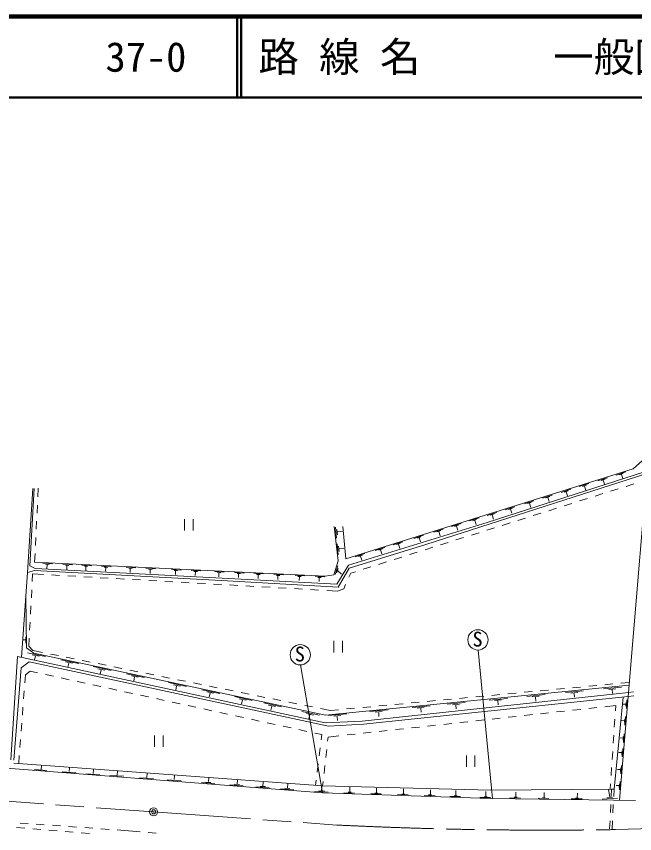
# Model space of a CAD drawing. Units: millimetres at full size, sheet at 1:1000; details may follow other scales. Extents: x 40000 to 680000, y 20000 to 380000.
# Drawn here: x 150522 to 226790, y 279182 to 380000 of the extents above; entities that cross this region are included whole.
import ezdxf
from ezdxf.enums import TextEntityAlignment as Align

# ---------------------------------------------------------------- set-up
doc = ezdxf.new("R2010")
doc.units = ezdxf.units.MM
doc.header["$LTSCALE"] = 1000
doc.header["$PDMODE"] = 32
doc.header["$PDSIZE"] = 500
doc.linetypes.add('CHAIN', pattern=[18.5, 12, -1.5, 3.5, -1.5])
for name, color, linetype, lineweight in [('M-BGD', 7, 'Continuous', 13), ('M-BMK', 2, 'CHAIN', 13), ('M-BMK-SRVR', 3, 'Continuous', 13), ('M-TTL', 2, 'Continuous', 140), ('M-TTL-LINE', 7, 'Continuous', 50)]:
    doc.layers.add(name, color=color, linetype=linetype, lineweight=lineweight)
doc.layers.add('M-TTL-TXT', color=7, linetype='Continuous')
doc.styles.add('ＭＳ ゴシック', font='')
doc.styles.get('ＭＳ ゴシック').set_extended_font_data('MS Gothic')

msp = doc.modelspace()

# ---------------------------------------------------------------- linework, layer by layer
at = {"layer": 'M-BGD'}
for p, q in [((227751, 325211), (226620, 324181)), ((226620, 324181), (191164, 313087)), ((208600, 317580), (228016, 323817)), ((224520, 323415), (225709, 323796)), ((228276, 323606), (201053, 314849)), ((222269, 322710), (223459, 323092)), ((222668, 322742), (223143, 322901)), ((222918, 322787), (223074, 322277)), ((224917, 283299), (228276, 323606)), ((224919, 323446), (225394, 323605)), ((225168, 323491), (225324, 322981)), ((151897, 311403), (152573, 321777)), ((152737, 321762), (152170, 312221)), ((153172, 320719), (153225, 321783)), ((217709, 321283), (218899, 321665)), ((219960, 321988), (221149, 322369)), ((220359, 322019), (220834, 322178)), ((220608, 322064), (220764, 321554)), ((224773, 321722), (223819, 321422)), ((226680, 322324), (225726, 322023)), ((215435, 320572), (216624, 320953)), ((215833, 320603), (216308, 320762)), ((216083, 320648), (216239, 320138)), ((218108, 321315), (218583, 321474)), ((218358, 321360), (218514, 320850)), ((222865, 321121), (221911, 320820)), ((153074, 318721), (153123, 319720)), ((213184, 319868), (214373, 320249)), ((213583, 319899), (214058, 320058)), ((213833, 319944), (213989, 319434)), ((219050, 319918), (218097, 319617)), ((220958, 320519), (220004, 320218)), ((208584, 318428), (209773, 318809)), ((208983, 318459), (209458, 318619)), ((210835, 319132), (212024, 319514)), ((211233, 319164), (211708, 319323)), ((211483, 319209), (211639, 318699)), ((215236, 318715), (214282, 318414)), ((217143, 319316), (216189, 319015)), ((152975, 316724), (153025, 317723)), ((171280, 317987), (171280, 316587)), ((172330, 316587), (172330, 317987)), ((191476, 312305), (208600, 317580)), ((206425, 317753), (207615, 318134)), ((206824, 317784), (207299, 317943)), ((207074, 317829), (207230, 317319)), ((209232, 318504), (209388, 317995)), ((213328, 318113), (212375, 317812)), ((189742, 317072), (190216, 312824)), ((189898, 316981), (190028, 315639)), ((190068, 316712), (190126, 316036)), ((191164, 313087), (190778, 317089)), ((202002, 316368), (203191, 316750)), ((204186, 317052), (205375, 317433)), ((204584, 317083), (205059, 317242)), ((204834, 317128), (204990, 316618)), ((209513, 316910), (208560, 316609)), ((211421, 317511), (210467, 317211)), ((152877, 314726), (152926, 315725)), ((190161, 316424), (190702, 316473)), ((199555, 315603), (200744, 315984)), ((199953, 315634), (200428, 315793)), ((200203, 315679), (200359, 315169)), ((202400, 316400), (202875, 316559)), ((202650, 316445), (202806, 315935)), ((205699, 315707), (204745, 315406)), ((207606, 316308), (206652, 316007)), ((190100, 314912), (190230, 313571)), ((190270, 314644), (190329, 313968)), ((201053, 314849), (191590, 311944)), ((197021, 314810), (198211, 315191)), ((197420, 314841), (197895, 315001)), ((197670, 314886), (197826, 314377)), ((203791, 315105), (202838, 314804)), ((152775, 312664), (152827, 313728)), ((190364, 314356), (190905, 314404)), ((192326, 313341), (193516, 313722)), ((194796, 314114), (195985, 314495)), ((195194, 314145), (195669, 314304)), ((195444, 314190), (195600, 313680)), ((199977, 313902), (199023, 313601)), ((201884, 314504), (200930, 314203)), ((188619, 310946), (152775, 312664)), ((190216, 312824), (189672, 311104)), ((192725, 313372), (193200, 313532)), ((192975, 313417), (193131, 312907)), ((196162, 312699), (195208, 312398)), ((198069, 313300), (197115, 313000)), ((152778, 311653), (151897, 311403)), ((152170, 312221), (152841, 311902)), ((176572, 310359), (152778, 311653)), ((152841, 311902), (164114, 311321)), ((153795, 312516), (154984, 312460)), ((154121, 312405), (154551, 312391)), ((154308, 312360), (154290, 311892)), ((156241, 312399), (157430, 312343)), ((156567, 312288), (156997, 312274)), ((156754, 312243), (156737, 311775)), ((158589, 312286), (159779, 312231)), ((158915, 312175), (159345, 312161)), ((159103, 312130), (159085, 311662)), ((161036, 312169), (162225, 312113)), ((161362, 312058), (161792, 312044)), ((161549, 312013), (161532, 311545)), ((164068, 312024), (165257, 311968)), ((164393, 311913), (164823, 311899)), ((164581, 311868), (164563, 311399)), ((166514, 311906), (167703, 311851)), ((166840, 311795), (167270, 311781)), ((167027, 311750), (167010, 311282)), ((169654, 311756), (170843, 311700)), ((169980, 311645), (170410, 311631)), ((170167, 311600), (170150, 311132)), ((172101, 311639), (173290, 311583)), ((172427, 311528), (172856, 311514)), ((190176, 312208), (189833, 311168)), ((190202, 311870), (190030, 311339)), ((190044, 309973), (191476, 312305)), ((190176, 311610), (190618, 311178)), ((191590, 311944), (190200, 309581)), ((194254, 312097), (193301, 311796)), ((151897, 311403), (151168, 300917)), ((152532, 311227), (152480, 310267)), ((153866, 311151), (152532, 311227)), ((155863, 311039), (154865, 311095)), ((157860, 310926), (156861, 310982)), ((159857, 310813), (158858, 310870)), ((161853, 310700), (160855, 310757)), ((163850, 310588), (162852, 310644)), ((164114, 311321), (190044, 309973)), ((165847, 310475), (164849, 310531)), ((172614, 311483), (172596, 311014)), ((174985, 311500), (176175, 311445)), ((175311, 311389), (175741, 311375)), ((175498, 311344), (175481, 310876)), ((177432, 311383), (178621, 311328)), ((177758, 311272), (178188, 311258)), ((177945, 311227), (177928, 310759)), ((179835, 311268), (181024, 311212)), ((180161, 311157), (180591, 311143)), ((180348, 311112), (180331, 310644)), ((182282, 311151), (183471, 311095)), ((182608, 311040), (183038, 311026)), ((182795, 310995), (182778, 310526)), ((184919, 311024), (186108, 310969)), ((185245, 310913), (185675, 310899)), ((185432, 310868), (185415, 310400)), ((187365, 310907), (188555, 310851)), ((187691, 310796), (188121, 310782)), ((187879, 310751), (187861, 310283)), ((189672, 311104), (188619, 310946)), ((191772, 311314), (191544, 310810)), ((192347, 311496), (191772, 311314)), ((167844, 310362), (166846, 310418)), ((169841, 310249), (168842, 310306)), ((171838, 310136), (170839, 310193)), ((173834, 310024), (172836, 310080)), ((175831, 309911), (174833, 309967)), ((190200, 309581), (176572, 310359)), ((177828, 309798), (176830, 309855)), ((179825, 309685), (178826, 309742)), ((181822, 309573), (180823, 309629)), ((183818, 309460), (182820, 309516)), ((191133, 309899), (190906, 309395)), ((151696, 308515), (151766, 302093)), ((152426, 309268), (152372, 308270)), ((185815, 309347), (184817, 309403)), ((187812, 309234), (186814, 309291)), ((190145, 309103), (188811, 309178)), ((190906, 309395), (190145, 309103)), ((152318, 307271), (152264, 306273)), ((152209, 305274), (152155, 304276)), ((151675, 303467), (151695, 302690)), ((151626, 303092), (151376, 303085)), ((152101, 303277), (152049, 302317)), ((189697, 302947), (189697, 301547)), ((190747, 301547), (190747, 302947)), ((151766, 302093), (152661, 301459)), ((151896, 301506), (154098, 301034)), ((152049, 302317), (152564, 301779)), ((152564, 301779), (153747, 301540)), ((152661, 301459), (188645, 293812)), ((207489, 301834), (209250, 283519)), ((150654, 301028), (149842, 288294)), ((188601, 292869), (150654, 301028)), ((152489, 301242), (153339, 301066)), ((152893, 301087), (152775, 300611)), ((154727, 301342), (155707, 301144)), ((156012, 300632), (158214, 300159)), ((156687, 300946), (157667, 300748)), ((158648, 300550), (159628, 300352)), ((150218, 288256), (151103, 299642)), ((151103, 299642), (152086, 300391)), ((152086, 300391), (189024, 292428)), ((156605, 300367), (157455, 300192)), ((157009, 300212), (156892, 299737)), ((159998, 299785), (162200, 299312)), ((160591, 299520), (161441, 299345)), ((160608, 300154), (161588, 299955)), ((162568, 299757), (163549, 299559)), ((185577, 299998), (188287, 284203)), ((151645, 298753), (151571, 297790)), ((152244, 299213), (151645, 298753)), ((153133, 299020), (152244, 299213)), ((155087, 298595), (154110, 298807)), ((160995, 299365), (160878, 298890)), ((164114, 298910), (166316, 298438)), ((164529, 299361), (165509, 299163)), ((164707, 298645), (165557, 298470)), ((165111, 298491), (164994, 298015)), ((166489, 298965), (167469, 298767)), ((168449, 298569), (169430, 298371)), ((157041, 298170), (156064, 298383)), ((158996, 297746), (158018, 297958)), ((160950, 297321), (159973, 297533)), ((169297, 297809), (171499, 297336)), ((169890, 297544), (170740, 297369)), ((170410, 298173), (171390, 297975)), ((172370, 297777), (173350, 297579)), ((188645, 293812), (226100, 297495)), ((221123, 297366), (222118, 297459)), ((223114, 297553), (224110, 297646)), ((225105, 297740), (226128, 297836)), ((151495, 296793), (151419, 295795)), ((162904, 296896), (161927, 297109)), ((164859, 296472), (163882, 296684)), ((170294, 297389), (170177, 296914)), ((173413, 296934), (175615, 296462)), ((174006, 296669), (174856, 296494)), ((174410, 296515), (174293, 296039)), ((174331, 297381), (175311, 297183)), ((176291, 296985), (177271, 296787)), ((178251, 296589), (179232, 296391)), ((226026, 296610), (193198, 293043)), ((211167, 296430), (212162, 296524)), ((213158, 296617), (214153, 296711)), ((215149, 296804), (216145, 296898)), ((217140, 296991), (218136, 297085)), ((218259, 296587), (220500, 296799)), ((218904, 296513), (219767, 296601)), ((219132, 297178), (220127, 297272)), ((219335, 296487), (219367, 295998)), ((222943, 297047), (225184, 297259)), ((223587, 296973), (224451, 297062)), ((224019, 296947), (224050, 296458)), ((226649, 296677), (226026, 296610)), ((166813, 296047), (165836, 296259)), ((168768, 295622), (167790, 295835)), ((170722, 295197), (169745, 295410)), ((177416, 296084), (179617, 295611)), ((178008, 295819), (178858, 295643)), ((178412, 295664), (178295, 295189)), ((180212, 296193), (181192, 295994)), ((182172, 295796), (183152, 295598)), ((184133, 295400), (185113, 295202)), ((193336, 292690), (225983, 296087)), ((199219, 295307), (200215, 295401)), ((201211, 295494), (202206, 295588)), ((203202, 295682), (204197, 295775)), ((205193, 295869), (206189, 295962)), ((207184, 296056), (208180, 296149)), ((208851, 295662), (211093, 295874)), ((209175, 296243), (210171, 296336)), ((209496, 295588), (210360, 295676)), ((209928, 295562), (209959, 295073)), ((213498, 296119), (215740, 296331)), ((214143, 296045), (215007, 296133)), ((214575, 296019), (214606, 295530)), ((224249, 284655), (225370, 296023)), ((225842, 295669), (225765, 294615)), ((226680, 296163), (225983, 296087)), ((151342, 294798), (151266, 293801)), ((172676, 294773), (171699, 294985)), ((174631, 294348), (173654, 294560)), ((181044, 295312), (183246, 294840)), ((181637, 295048), (182487, 294872)), ((182041, 294893), (181924, 294417)), ((186093, 295004), (187073, 294806)), ((188053, 294608), (189236, 294369)), ((189236, 294369), (190259, 294465)), ((191254, 294559), (192250, 294652)), ((193246, 294746), (194241, 294840)), ((194140, 294241), (196382, 294453)), ((195237, 294933), (196232, 295027)), ((197228, 295120), (198224, 295214)), ((199332, 294751), (201573, 294963)), ((199977, 294677), (200840, 294766)), ((200408, 294651), (200439, 294162)), ((203660, 295151), (205902, 295363)), ((204305, 295077), (205168, 295166)), ((204737, 295051), (204768, 294562)), ((219143, 294408), (220137, 294517)), ((221131, 294626), (222126, 294735)), ((223120, 294844), (224453, 294990)), ((224453, 294990), (224409, 294320)), ((225665, 295146), (225346, 295173)), ((225741, 295378), (225706, 294917)), ((176585, 293923), (175608, 294136)), ((178540, 293499), (177562, 293711)), ((185723, 294253), (187925, 293781)), ((186316, 293988), (187166, 293813)), ((186720, 293833), (186602, 293358)), ((189031, 293738), (191273, 293950)), ((189676, 293664), (190539, 293753)), ((190108, 293638), (190139, 293149)), ((194785, 294167), (195648, 294255)), ((195217, 294141), (195248, 293652)), ((209203, 293318), (210197, 293427)), ((211191, 293536), (212185, 293645)), ((213179, 293754), (214173, 293863)), ((215167, 293972), (216161, 294081)), ((217155, 294190), (218149, 294299)), ((225672, 293638), (225596, 292584)), ((151189, 292804), (151113, 291807)), ((180494, 293074), (179517, 293286)), ((182448, 292649), (181471, 292862)), ((184403, 292225), (183426, 292437)), ((193198, 293043), (188601, 292869)), ((189024, 292428), (193336, 292690)), ((201251, 292447), (202245, 292556)), ((203239, 292665), (204233, 292774)), ((205227, 292883), (206221, 292992)), ((207215, 293101), (208209, 293209)), ((224344, 293322), (224279, 292324)), ((225496, 293115), (225177, 293142)), ((225572, 293347), (225537, 292886)), ((186357, 291800), (185380, 292012)), ((188223, 291395), (187334, 291588)), ((188223, 291395), (188142, 290752)), ((191310, 291357), (192304, 291466)), ((193298, 291575), (194292, 291684)), ((195286, 291793), (196280, 291902)), ((197274, 292011), (198268, 292120)), ((199262, 292229), (200256, 292338)), ((225492, 291478), (225416, 290423)), ((151036, 290810), (150960, 289813)), ((167570, 291306), (167570, 289906)), ((168620, 289906), (168620, 291306)), ((188923, 290577), (188982, 291102)), ((188982, 291102), (190316, 291248)), ((224214, 291326), (224149, 290328)), ((225316, 290954), (224997, 290982)), ((225392, 291186), (225357, 290725)), ((188016, 289759), (187891, 288767)), ((188699, 288590), (188811, 289583)), ((225243, 289406), (225209, 288944)), ((225344, 289697), (225268, 288643)), ((150884, 288816), (150810, 287852)), ((206047, 288818), (206047, 287418)), ((207097, 287418), (207097, 288818)), ((224084, 289330), (224019, 288332)), ((225167, 289173), (224848, 289201)), ((188287, 284203), (143903, 287693)), ((188304, 285084), (150206, 287897)), ((153597, 287094), (153629, 287541)), ((187766, 287775), (187641, 286783)), ((188475, 286602), (188587, 287596)), ((223954, 287334), (223889, 286337)), ((225170, 287608), (225094, 286554)), ((152755, 287078), (154294, 286969)), ((156164, 286803), (157891, 286688)), ((157053, 286839), (157095, 287318)), ((159107, 286571), (160833, 286457)), ((159996, 286608), (160038, 287086)), ((162053, 286376), (163780, 286262)), ((162942, 286413), (162984, 286891)), ((166608, 286124), (166650, 286603)), ((170004, 285857), (170045, 286336)), ((224993, 287085), (224674, 287112)), ((225069, 287317), (225035, 286856)), ((165719, 286088), (167446, 285974)), ((169114, 285821), (170841, 285707)), ((173351, 285472), (174994, 285353)), ((173876, 285545), (174526, 285509)), ((174228, 285600), (174264, 286076)), ((177748, 285324), (177784, 285799)), ((180946, 285072), (180982, 285548)), ((187515, 285791), (187434, 285148)), ((188304, 285084), (188363, 285609)), ((223824, 285339), (223780, 284668)), ((224905, 285341), (224870, 284880)), ((225005, 285632), (224929, 284578)), ((176871, 285195), (178515, 285076)), ((177396, 285268), (178047, 285232)), ((180069, 284944), (181712, 284824)), ((180594, 285017), (181244, 284980)), ((183098, 284706), (184741, 284586)), ((183623, 284778), (184273, 284742)), ((183975, 284834), (184011, 285309)), ((187297, 284386), (188989, 284303)), ((187814, 284452), (188573, 284424)), ((188180, 284477), (188211, 285043)), ((209050, 284546), (188304, 285084)), ((191658, 284345), (191661, 284921)), ((194956, 284237), (194959, 284812)), ((198279, 284128), (198283, 284703)), ((201588, 284019), (201592, 284594)), ((204732, 283916), (204736, 284491)), ((208439, 283794), (208443, 284369)), ((223955, 284670), (209050, 284546)), ((223722, 283735), (223559, 284595)), ((223910, 283772), (223955, 284670)), ((224249, 284655), (223955, 284670)), ((224204, 283763), (224249, 284655)), ((224828, 285108), (224509, 285136)), ((208969, 283524), (188287, 284203)), ((190914, 284213), (192235, 284182)), ((191450, 284286), (191814, 284283)), ((194212, 284105), (195533, 284074)), ((194748, 284178), (195112, 284174)), ((197535, 283996), (198856, 283965)), ((198071, 284069), (198435, 284065)), ((200845, 283887), (202166, 283856)), ((201380, 283960), (201745, 283956)), ((203989, 283784), (205310, 283753)), ((204524, 283857), (204888, 283853)), ((207695, 283662), (209016, 283631)), ((208231, 283735), (208595, 283732)), ((224180, 283302), (208969, 283524)), ((211405, 283599), (212727, 283568)), ((211941, 283672), (212305, 283668)), ((212149, 283731), (212153, 284306)), ((214870, 283549), (216191, 283517)), ((215405, 283621), (215769, 283618)), ((215613, 283680), (215617, 284256)), ((218976, 283489), (220297, 283458)), ((219512, 283562), (219876, 283558)), ((219720, 283621), (219723, 284196)), ((222785, 283430), (224689, 283555)), ((223362, 283617), (224069, 283679)), ((224180, 283302), (226901, 283291)), ((223809, 281775), (223859, 282774)), ((224103, 281765), (224153, 282764)), ((151978, 280425), (150980, 280496)), ((153973, 280282), (152975, 280353)), ((223708, 279777), (223758, 280776)), ((224002, 279768), (224052, 280766)), ((150560, 279947), (151556, 279862)), ((152553, 279777), (153549, 279692)), ((154545, 279607), (155542, 279522)), ((155967, 280139), (154970, 280211)), ((156538, 279437), (157534, 279352)), ((157962, 279996), (156965, 280068)), ((158531, 279267), (159527, 279182)), ((159957, 279853), (158960, 279925)), ((161952, 279710), (160955, 279782)), ((164365, 279537), (162950, 279639)), ((165790, 279414), (164365, 279537)), ((167783, 279241), (166787, 279327))]:
    msp.add_line(p, q, dxfattribs=at)
for centre in [(207464, 303084), (185544, 301247)]:
    msp.add_circle(centre, 1250, dxfattribs=at)
at = {"layer": 'M-BMK'}
for p, q in [((68095, 289021), (167450, 281871)), ((167450, 281871), (190048, 280245)), ((224445, 279683), (266474, 280916))]:
    msp.add_line(p, q, dxfattribs=at)
msp.add_arc((215848, 806423), 526810, 267.19288, 270.93504, dxfattribs=at)
at = {"layer": 'M-BMK-SRVR'}
msp.add_circle((167450, 281871), 500, dxfattribs=at)
msp.add_point((167450, 281871), dxfattribs=at)
at = {"layer": 'M-TTL'}
msp.add_line((680000, 380000), (40000, 380000), dxfattribs=at)
at = {"layer": 'M-TTL-LINE'}
for p, q in [((177750, 380000), (177750, 370000)), ((178250, 380000), (178250, 370000)), ((40000, 370000), (680000, 370000))]:
    msp.add_line(p, q, dxfattribs=at)

# ---------------------------------------------------------------- texts
at = {"layer": 'M-BGD', "style": 'ＭＳ ゴシック'}
for p in [(206785, 301710), (184865, 299874)]:
    msp.add_text('S', height=1833, dxfattribs=at).set_placement(p, align=Align.BOTTOM_LEFT)
at = {"layer": 'M-TTL-TXT', "style": 'ＭＳ ゴシック'}
for s, p in [('路 線 名', (180380, 375000)), ('一般国道315号', (216734, 375000)), ('37-0', (161521, 375000))]:
    msp.add_text(s, height=3666, dxfattribs=at).set_placement(p, align=Align.MIDDLE_LEFT)

doc.saveas('drawing.dxf')
